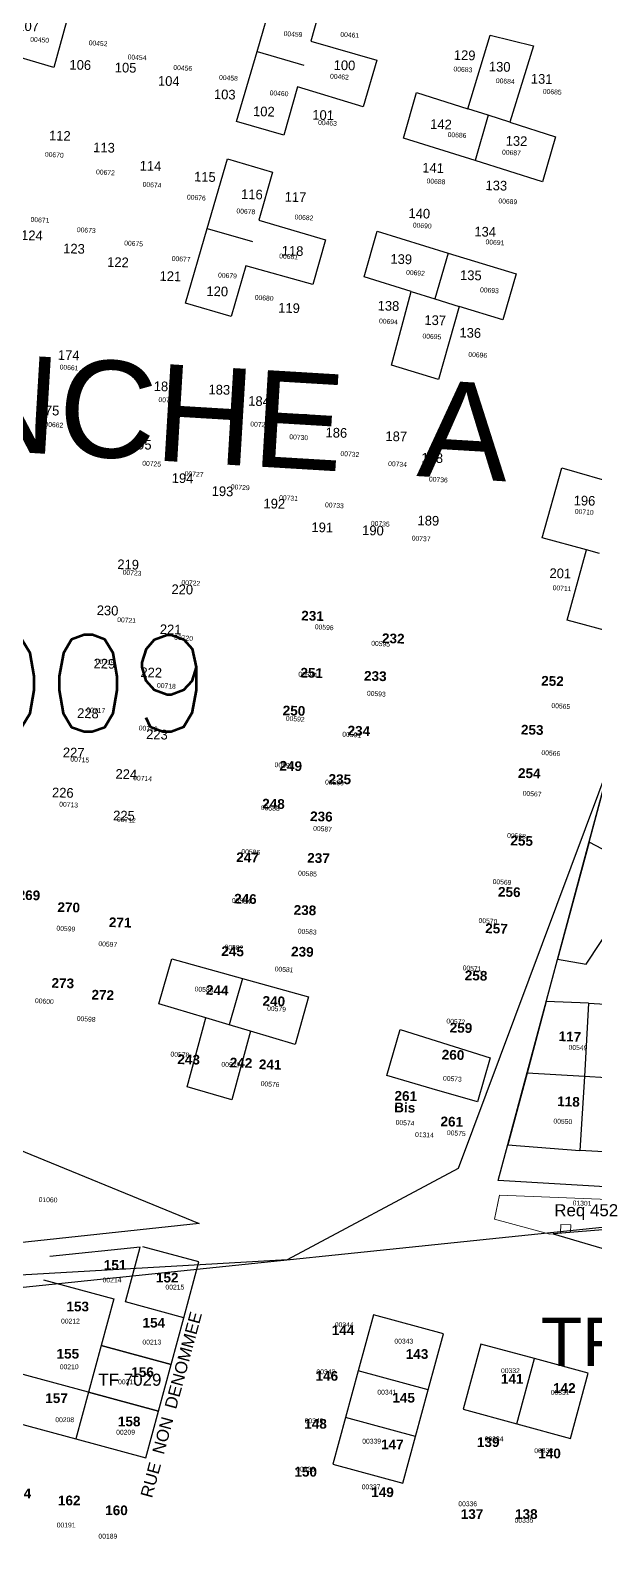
# Model space of a CAD drawing. Header units: metres. Extents: x 0 to 1324930, y 0 to 1631912.
# Drawn here: x 254000.7 to 254117.3, y 1630912.4 to 1631224.3 of the extents above; entities that cross this region are included whole.
import ezdxf
from ezdxf.enums import TextEntityAlignment as Align

# ---------------------------------------------------------------- set-up
doc = ezdxf.new("R2010")
doc.units = ezdxf.units.M
doc.header["$MEASUREMENT"] = 0
for name, color, linetype in [('A_revoir_niveau_0', 7, 'Continuous'), ('historique_numero_parcelle', 7, 'Continuous'), ('limites_parcelles', 7, 'Continuous'), ('limites_sections', 7, 'Continuous'), ('limites_tf', 7, 'Continuous'), ('numero_lot', 7, 'Continuous'), ('numero_parcelle', 7, 'Continuous')]:
    doc.layers.add(name, color=color, linetype=linetype)
for name, color, linetype, lineweight in [('ASSIETTE IMMAT', 7, 'Continuous', 0), ('LimiteTF', 4, 'Continuous', 13), ('Nom_rues', 7, 'Continuous', 0), ('numero ppp', 4, 'Continuous', 0), ('Numero_TF', 7, 'Continuous', 0), ('Réquisition', 240, 'Continuous', 0), ('Voirie', 252, 'Continuous', 0)]:
    doc.layers.add(name, color=color, linetype=linetype, lineweight=lineweight)
doc.styles.get("Standard").update_dxf_attribs({"font": 'txt.shx'})
doc.styles.add('Style-Arial', font='arial.ttf')
doc.styles.add('Style-txt', font='txt.shx')
doc.styles.add('style1', font='')
doc.styles.get('style1').set_extended_font_data('Times New Roman', bold=True)

# ---------------------------------------------------------------- blocks, each defined once
blk = doc.blocks.new('*U83')
at = {"layer": 'LimiteTF', "color": 5, "linetype": 'Continuous', "lineweight": 30}
blk.add_line((-172.680006, 62.459996, 0.00005), (69.929994, 87.669996, 0.00005), dxfattribs=at)
blk = doc.blocks.new('*U93')
at = {"layer": 'LimiteTF', "color": 5, "linetype": 'Continuous', "lineweight": 30}
for p, q in [((-34.579972, 59.070028), (-7.939972, 123.860028)), ((-7.939972, 123.860028), (118.400028, 101.540028)), ((118.400028, 101.540028), (60.410028, -123.859972)), ((-97.919972, -24.049972), (-34.579972, 59.070028)), ((-118.399972, -112.229972), (-97.919972, -24.049972)), ((-20.879972, -92.869972), (-42.269972, -114.119972)), ((60.410028, -123.859972), (-20.879972, -92.869972)), ((-42.269972, -114.119972), (-118.399972, -112.229972))]:
    blk.add_line(p, q, dxfattribs=at)

msp = doc.modelspace()

# ---------------------------------------------------------------- linework, layer by layer
at = {"layer": 'A_revoir_niveau_0', "color": 7, "linetype": 'Continuous', "lineweight": 0}
for p, q in [((254110.21975, 1630975.79278), (254110.26099, 1630977.57357)), ((254110.26099, 1630977.57357), (254112.33114, 1630977.48182)), ((254112.33114, 1630977.48182), (254112.29882, 1630975.9721))]:
    msp.add_line(p, q, dxfattribs=at)
at = {"layer": 'ASSIETTE IMMAT', "color": 2, "linetype": 'Continuous', "lineweight": 30, "elevation": 0.00005, "flags": 128}
msp.add_lwpolyline([(254366.42724, 1631239.59217), (254359.15379, 1631208.87181), (254551.8551, 1631158.38071), (254480.32743, 1630878.12873), (254484.96735, 1630876.88831), (254484.96735, 1630876.88831), (254483.023, 1630869.4867), (254395.3871, 1630569.1026), (254394.76363, 1630566.741), (254382.80045, 1630626.43015), (254377.21493, 1630714.46368), (254399.21894, 1630756.61485), (254364.10084, 1630778.875), (254312.24829, 1630786.52013), (254272.3531, 1630794.59252), (254277.8231, 1630973.07252), (254333.84861, 1631193.82775), (254215.74971, 1631218.84719), (254186.92892, 1631154.99755), (254121.01885, 1631074.58379), (254089.057, 1630989.11905), (254053.7681, 1630970.23752), (253929.00716, 1630963.07748)], dxfattribs=at)
at = {"layer": 'limites_parcelles'}
for p, q in [((254047.52764, 1631219.86676), (254051.54034, 1631233.537)), ((254009.46962, 1631230.92266), (254005.54189, 1631216.58177)), ((254061.23279, 1631231.1642), (254058.61412, 1631222.02361)), ((254058.61412, 1631222.02361), (254072.25504, 1631218.10113)), ((254091.0801, 1631208.04959), (254095.68441, 1631223.26543)), ((254095.68441, 1631223.26543), (254104.59778, 1631221.01848)), ((254005.54189, 1631216.58177), (253993.32875, 1631220.20352)), ((254043.29932, 1631205.44811), (254047.52764, 1631219.86676)), ((254047.52764, 1631219.86676), (254057.19679, 1631217.05412)), ((254072.25504, 1631218.10113), (254069.47247, 1631208.44176)), ((254104.59778, 1631221.01848), (254099.74942, 1631205.26446)), ((254055.91305, 1631212.56363), (254053.06794, 1631202.56472)), ((254069.47247, 1631208.44176), (254055.91305, 1631212.56363)), ((254077.80419, 1631201.97907), (254080.49526, 1631211.43912)), ((254080.49526, 1631211.43912), (254091.0801, 1631208.04959)), ((254053.06794, 1631202.56472), (254043.29932, 1631205.44811)), ((254095.29006, 1631206.69796), (254091.0801, 1631208.04959)), ((254095.29006, 1631206.69796), (254092.56975, 1631197.33813)), ((254099.74942, 1631205.26446), (254095.29006, 1631206.69796)), ((254099.74942, 1631205.26446), (254109.20684, 1631202.2234)), ((254092.56975, 1631197.33813), (254077.80419, 1631201.97907)), ((254109.20684, 1631202.2234), (254106.51713, 1631192.94334)), ((254037.26312, 1631183.32283), (254041.42091, 1631197.67201)), ((254041.42091, 1631197.67201), (254050.70052, 1631194.92229)), ((254106.51713, 1631192.94334), (254092.56975, 1631197.33813)), ((254050.70052, 1631194.92229), (254047.88645, 1631185.06315)), ((254047.88645, 1631185.06315), (254061.67587, 1631180.93956)), ((254032.77692, 1631167.8561), (254037.26312, 1631183.32283)), ((254037.26312, 1631183.32283), (254046.61287, 1631180.59259)), ((254061.67587, 1631180.93956), (254059.04668, 1631171.72905)), ((254069.64881, 1631173.30952), (254072.32958, 1631182.72965)), ((254072.32958, 1631182.72965), (254087.00619, 1631178.22939)), ((254087.00619, 1631178.22939), (254084.2552, 1631168.77978)), ((254087.00619, 1631178.22939), (254101.0344, 1631173.94399)), ((254045.19531, 1631175.5931), (254042.2066, 1631165.11526)), ((254059.04668, 1631171.72905), (254045.19531, 1631175.5931)), ((254079.37646, 1631170.29644), (254069.64881, 1631173.30952)), ((254101.0344, 1631173.94399), (254098.28296, 1631164.43439)), ((254075.32228, 1631155.09647), (254079.37646, 1631170.29644)), ((254079.37646, 1631170.29644), (254084.2552, 1631168.77978)), ((254084.2552, 1631168.77978), (254089.29364, 1631167.22193)), ((254042.2066, 1631165.11526), (254032.77692, 1631167.8561)), ((254089.29364, 1631167.22193), (254084.98037, 1631152.14391)), ((254098.28296, 1631164.43439), (254089.29364, 1631167.22193)), ((254084.98037, 1631152.14391), (254075.32228, 1631155.09647)), ((254106.44513, 1631119.39196), (254110.45369, 1631133.84225)), ((254110.45369, 1631133.84225), (254122.39818, 1631130.40252)), ((254115.58677, 1631116.91329), (254106.44513, 1631119.39196)), ((254111.57777, 1631102.403), (254115.58677, 1631116.91329)), ((254118.25144, 1631116.19327), (254115.58677, 1631116.91329)), ((254121.27811, 1631099.75013), (254111.57777, 1631102.403)), ((254116.10054, 1631056.52587), (254119.53583, 1631069.33069)), ((254116.10054, 1631056.52587), (254109.6166, 1631032.35747)), ((254127.98776, 1631050.26198), (254116.10054, 1631056.52587)), ((254115.49952, 1631031.34209), (254127.98776, 1631050.26198)), ((254027.25073, 1631023.14379), (254029.9103, 1631032.40407)), ((254029.9103, 1631032.40407), (254044.53021, 1631028.34424)), ((254109.6166, 1631032.35747), (254115.49952, 1631031.34209)), ((254044.53021, 1631028.34424), (254041.80855, 1631018.80442)), ((254044.53021, 1631028.34424), (254058.18218, 1631024.56169)), ((254058.18218, 1631024.56169), (254055.37857, 1631014.76247)), ((254036.96928, 1631020.25077), (254027.25073, 1631023.14379)), ((254107.26876, 1631023.60605), (254103.29933, 1631008.8103)), ((254116.01933, 1631023.24081), (254107.26876, 1631023.60605)), ((254116.01933, 1631023.24081), (254115.12909, 1631008.11488)), ((254116.01933, 1631023.24081), (254126.12531, 1631022.63727)), ((254033.0723, 1631006.00965), (254036.96928, 1631020.25077)), ((254041.80855, 1631018.80442), (254036.96928, 1631020.25077)), ((254046.17888, 1631017.50158), (254041.80855, 1631018.80442)), ((254046.17888, 1631017.50158), (254042.34243, 1631003.33001)), ((254055.37857, 1631014.76247), (254046.17888, 1631017.50158)), ((254074.33064, 1631008.31007), (254077.11215, 1631017.82944)), ((254077.11215, 1631017.82944), (254095.66851, 1631011.95003)), ((254095.66851, 1631011.95003), (254093.04037, 1631002.87951)), ((254042.34243, 1631003.33001), (254033.0723, 1631006.00965)), ((254083.67054, 1631005.5999), (254074.33064, 1631008.31007)), ((254103.29933, 1631008.8103), (254099.33002, 1630994.01497)), ((254115.12909, 1631008.11488), (254103.29933, 1631008.8103)), ((254115.12909, 1631008.11488), (254114.22961, 1630992.83204)), ((254125.20801, 1631007.52239), (254115.12909, 1631008.11488)), ((254093.04037, 1631002.87951), (254083.67054, 1631005.5999)), ((253993.42356, 1630995.0325), (254035.57777, 1630977.77978)), ((254099.33002, 1630994.01497), (254114.22961, 1630992.83204)), ((254124.28434, 1630992.30274), (254114.22961, 1630992.83204)), ((254035.57777, 1630977.77978), (253988.15694, 1630972.64365)), ((254142.46747, 1630978.41916), (254108.67207, 1630975.58826)), ((254108.67207, 1630975.58826), (254139.03383, 1630966.69169)), ((254023.42369, 1630972.88846), (254004.7649, 1630970.94959)), ((254020.34759, 1630961.5512), (254023.42369, 1630972.88846)), ((254035.53732, 1630969.79876), (254023.94885, 1630972.94303)), ((254032.41111, 1630958.27847), (254035.53732, 1630969.79876)), ((254003.45808, 1630966.13316), (254017.9348, 1630962.20576)), ((254017.9348, 1630962.20576), (254015.31621, 1630952.5547)), ((254032.41111, 1630958.27847), (254020.34759, 1630961.5512)), ((254029.79265, 1630948.62737), (254032.41111, 1630958.27847)), ((254071.56324, 1630958.8519), (254068.43255, 1630947.31347)), ((254086.04206, 1630954.93222), (254071.56324, 1630958.8519)), ((254082.909, 1630943.38614), (254086.04206, 1630954.93222)), ((254093.76409, 1630952.84172), (254090.10648, 1630939.36124)), ((254104.80616, 1630949.84516), (254093.76409, 1630952.84172)), ((254015.31621, 1630952.5547), (254012.69761, 1630942.90364)), ((254015.31621, 1630952.5547), (254029.79265, 1630948.62737)), ((254101.15958, 1630936.36263), (254104.80616, 1630949.84516)), ((254115.89662, 1630946.84153), (254104.80616, 1630949.84516)), ((254012.69761, 1630942.90364), (253998.22089, 1630946.83104)), ((254027.1742, 1630938.97627), (254029.79265, 1630948.62737)), ((254068.43255, 1630947.31347), (254065.81396, 1630937.66241)), ((254082.909, 1630943.38614), (254068.43255, 1630947.31347)), ((254112.24876, 1630933.35424), (254115.89662, 1630946.84153)), ((254012.69761, 1630942.90364), (254010.07908, 1630933.25279)), ((254012.69761, 1630942.90364), (254027.1742, 1630938.97627)), ((254080.29054, 1630933.73504), (254082.909, 1630943.38614)), ((254024.55574, 1630929.32517), (254027.1742, 1630938.97627)), ((254065.81396, 1630937.66241), (254063.19536, 1630928.01135)), ((254080.29054, 1630933.73504), (254065.81396, 1630937.66241)), ((254090.10648, 1630939.36124), (254101.15958, 1630936.36263)), ((253995.6023, 1630937.17998), (254010.07908, 1630933.25279)), ((254101.15958, 1630936.36263), (254112.24876, 1630933.35424)), ((254010.07908, 1630933.25279), (254024.55574, 1630929.32517)), ((254077.67209, 1630924.08394), (254080.29054, 1630933.73504)), ((254063.19536, 1630928.01135), (254077.67209, 1630924.08394))]:
    msp.add_line(p, q, dxfattribs=at)
at = {"layer": 'numero_tf', "color": 5, "linetype": 'Continuous', "lineweight": 13}
for p, q in [((254012.70649, 1630942.95075), (254015.32649, 1630952.60075)), ((254015.32649, 1630952.60075), (254029.82649, 1630948.67075)), ((254029.82649, 1630948.67075), (254027.1865, 1630939.02075)), ((254027.1865, 1630939.02075), (254012.70649, 1630942.95075))]:
    msp.add_line(p, q, dxfattribs=at)
at = {"layer": 'Réquisition', "color": 3, "linetype": 'Continuous', "lineweight": 13, "flags": 128}
msp.add_lwpolyline([(254164.89964, 1630980.29974), (254165.0681, 1630980.9082), (254097.58998, 1630983.63701), (254096.55878, 1630978.67257), (254108.01543, 1630975.53305), (254164.89964, 1630980.29974)], dxfattribs=at)
at = {"layer": 'voirie', "color": 7, "linetype": 'Continuous', "lineweight": 80}
msp.add_open_spline([(253618.55824, 1630811.93265), (253615.63997, 1630812.82328), (253612.72169, 1630813.71392), (253609.80341, 1630814.60455), (253607.05162, 1630815.44437), (253604.28836, 1630818.63114), (253604.598, 1630821.48949), (253608.87948, 1630861.01292), (253613.67903, 1630900.534), (253618.0762, 1630940.07349), (253623.13628, 1630985.57397), (253628.26861, 1631030.97607), (253633.22377, 1631076.57602), (253634.31753, 1631086.64138), (253634.39086, 1631096.77214), (253634.41747, 1631106.86791), (253634.44129, 1631115.90721), (253633.98282, 1631124.94361), (253633.08346, 1631133.97814), (253632.01873, 1631144.67388), (253630.47772, 1631155.23103), (253628.29266, 1631165.75292), (253626.55485, 1631174.1211), (253624.46273, 1631182.35637), (253622.24574, 1631190.5837), (253615.78429, 1631214.56245), (253606.59298, 1631237.58606), (253600.20021, 1631261.73134), (253597.02759, 1631273.71423), (253595.43699, 1631285.93114), (253594.14985, 1631298.19839), (253593.06189, 1631308.5673), (253593.03743, 1631319.04618), (253593.55566, 1631329.43791), (253594.18821, 1631342.12203), (253596.8899, 1631354.52544), (253600.11073, 1631367.00814), (253602.25784, 1631375.32955), (253604.95445, 1631382.5885), (253611.01108, 1631389.97685), (253613.64233, 1631393.18665), (253616.79236, 1631396.78606), (253620.28523, 1631395.97577), (253624.37848, 1631395.0262), (253628.45969, 1631393.20247), (253632.60674, 1631392.01069), (253636.54384, 1631390.87924), (253640.4687, 1631389.65467), (253644.4538, 1631388.7467), (253649.76195, 1631387.53729), (253655.40542, 1631388.43188), (253660.81272, 1631389.2975), (253665.21546, 1631390.00231), (253669.48953, 1631390.98203), (253673.64437, 1631392.89826), (253678.23814, 1631395.01694), (253682.491, 1631397.4358), (253686.07303, 1631400.81374), (253690.2231, 1631404.72736), (253694.32327, 1631408.6534), (253698.38904, 1631412.63602), (253711.29332, 1631425.2764), (253724.0934, 1631438.01181), (253737.03345, 1631450.61692), (253740.95536, 1631454.43732), (253745.02888, 1631458.08556), (253749.10996, 1631461.74575), (253753.83581, 1631465.98421), (253758.82834, 1631469.83763), (253764.00603, 1631473.56729), (253774.84124, 1631481.37225), (253786.41248, 1631487.56758), (253798.46204, 1631493.48), (253808.96389, 1631498.63299), (253819.55777, 1631502.66611), (253830.92502, 1631505.69349), (253838.2665, 1631507.6487), (253845.65504, 1631508.61555), (253853.09052, 1631508.93165), (253861.20689, 1631509.27669), (253869.39863, 1631508.89186), (253877.51441, 1631507.75705), (253885.4398, 1631506.64885), (253893.54476, 1631505.62291), (253900.744, 1631502.22811), (253936.62922, 1631485.30643), (253972.51445, 1631468.38475), (254008.39968, 1631451.46308)], degree=3, knots=[0, 0, 0, 0, 0.008738248, 0.008738248, 0.008738248, 0.016977969, 0.016977969, 0.016977969, 0.130911466, 0.130911466, 0.130911466, 0.262021663, 0.262021663, 0.262021663, 0.290961855, 0.290961855, 0.290961855, 0.316873591, 0.316873591, 0.316873591, 0.347549798, 0.347549798, 0.347549798, 0.371946938, 0.371946938, 0.371946938, 0.443052896, 0.443052896, 0.443052896, 0.478341576, 0.478341576, 0.478341576, 0.508169358, 0.508169358, 0.508169358, 0.544577094, 0.544577094, 0.544577094, 0.568847772, 0.568847772, 0.568847772, 0.579391936, 0.579391936, 0.579391936, 0.591748551, 0.591748551, 0.591748551, 0.603479571, 0.603479571, 0.603479571, 0.619105246, 0.619105246, 0.619105246, 0.631827968, 0.631827968, 0.631827968, 0.645894731, 0.645894731, 0.645894731, 0.66219222, 0.66219222, 0.66219222, 0.713918545, 0.713918545, 0.713918545, 0.729595902, 0.729595902, 0.729595902, 0.747750107, 0.747750107, 0.747750107, 0.785740962, 0.785740962, 0.785740962, 0.818852057, 0.818852057, 0.818852057, 0.840236657, 0.840236657, 0.840236657, 0.863579545, 0.863579545, 0.863579545, 0.886374843, 0.886374843, 0.886374843, 1, 1, 1, 1], dxfattribs=at)

# ---------------------------------------------------------------- block references
at = {"layer": 'limites_tf', "color": 5, "linetype": 'Continuous', "lineweight": 30, "zscale": 10, "rotation": 358.0525}
msp.add_blockref('*U93', (254219.47898, 1631094.79643), dxfattribs=at)
at = {"layer": 'limites_tf', "color": 5, "linetype": 'Continuous', "lineweight": 30}
msp.add_blockref('*U83', (254105.14311, 1630895.17252, -0.00005), dxfattribs=at)

# ---------------------------------------------------------------- texts
at = {"layer": 'historique_numero_parcelle', "color": 7, "lineweight": 0, "style": 'Style-Arial'}
for s, p in [('00574', (254076.19038, 1630999.15624)), ('00575', (254086.78055, 1630997.03299))]:
    msp.add_text(s, height=1, rotation=356.57, dxfattribs=at).set_placement(p, align=Align.TOP_LEFT)
at = {"layer": 'limites_sections', "color": 3, "lineweight": 30, "style": 'Style-txt'}
msp.add_text('009', height=19.99996, rotation=359.9442, dxfattribs=at).set_placement((254012.66535, 1631089.36529), align=Align.MIDDLE_CENTER)
at = {"layer": 'Nom_rues', "color": 7, "linetype": 'Continuous', "lineweight": 0, "style": 'Style-Arial'}
msp.add_text('RUE  NON  DENOMMEE', height=2.5, rotation=74.810213, dxfattribs=at).set_placement((254023.40897, 1630921.55826), align=Align.TOP_LEFT)
msp.add_text('RUE  NON  DENOMMEE', height=2.5, rotation=74.810213, dxfattribs=at).set_placement((254023.40897, 1630921.55826), align=Align.TOP_LEFT)
at = {"layer": 'numero ppp', "color": 4, "linetype": 'Continuous', "lineweight": 13, "style": 'Style-Arial'}
msp.add_text('TRANCHE  A', height=19.99996, rotation=356.57, dxfattribs=at).set_placement((254015.14888, 1631146.10537), align=Align.MIDDLE_CENTER)
at = {"layer": 'numero_lot', "color": 7, "lineweight": 0, "char_height": 1.999996, "attachment_point": 5, "rotation": 358.5699787, "line_spacing_factor": 0.6}
for s, insert in [('\\fComic Sans MS|b0|i0|c00|p71;107', (254000.26124, 1631225.08996)), ('\\fComic Sans MS|b0|i0|c00|p71;106', (254011.03181, 1631217.09417)), ('\\fComic Sans MS|b0|i0|c00|p71;100', (254065.59733, 1631217.01889)), ('\\fComic Sans MS|b0|i0|c00|p71;129', (254090.41466, 1631219.0994)), ('\\fComic Sans MS|b0|i0|c00|p71;105', (254020.39112, 1631216.53218)), ('\\fComic Sans MS|b0|i0|c00|p71;104', (254029.30325, 1631213.75938)), ('\\fComic Sans MS|b0|i0|c00|p71;130', (254097.65274, 1631216.71212)), ('\\fComic Sans MS|b0|i0|c00|p71;131', (254106.32013, 1631214.19978)), ('\\fComic Sans MS|b0|i0|c00|p71;103', (254040.86717, 1631210.99084)), ('\\fComic Sans MS|b0|i0|c00|p71;102', (254048.94818, 1631207.46907)), ('\\fComic Sans MS|b0|i0|c00|p71;101', (254061.18123, 1631206.73518)), ('\\fComic Sans MS|b0|i0|c00|p71;142', (254085.53283, 1631204.84305)), ('\\fComic Sans MS|b0|i0|c00|p71;112', (254006.808, 1631202.48225)), ('\\fComic Sans MS|b0|i0|c00|p71;132', (254101.12323, 1631201.3775)), ('\\fComic Sans MS|b0|i0|c00|p71;113', (254015.93513, 1631200.01753)), ('\\fComic Sans MS|b0|i0|c00|p71;114', (254025.53846, 1631196.2426)), ('\\fComic Sans MS|b0|i0|c00|p71;141', (254083.89753, 1631195.83541)), ('\\fComic Sans MS|b0|i0|c00|p71;115', (254036.76561, 1631193.97212)), ('\\fComic Sans MS|b0|i0|c00|p71;133', (254096.95479, 1631192.17636)), ('\\fComic Sans MS|b0|i0|c00|p71;116', (254046.4794, 1631190.35394)), ('\\fComic Sans MS|b0|i0|c00|p71;117', (254055.47896, 1631189.81207)), ('\\fComic Sans MS|b0|i0|c00|p71;140', (254081.04722, 1631186.4003)), ('\\fComic Sans MS|b0|i0|c00|p71;134', (254094.6535, 1631182.62543)), ('\\fComic Sans MS|b0|i0|c00|p71;124', (254001.04247, 1631181.88647)), ('\\fComic Sans MS|b0|i0|c00|p71;123', (254009.73254, 1631179.13034)), ('\\fComic Sans MS|b0|i0|c00|p71;122', (254018.81605, 1631176.34769)), ('\\fComic Sans MS|b0|i0|c00|p71;118', (254054.87015, 1631178.66171)), ('\\fComic Sans MS|b0|i0|c00|p71;139', (254077.31661, 1631176.97445)), ('\\fComic Sans MS|b0|i0|c00|p71;121', (254029.64243, 1631173.46032)), ('\\fComic Sans MS|b0|i0|c00|p71;135', (254091.69777, 1631173.63166)), ('\\fComic Sans MS|b0|i0|c00|p71;120', (254039.32262, 1631170.32151)), ('\\fComic Sans MS|b0|i0|c00|p71;138', (254074.68405, 1631167.31693)), ('\\fComic Sans MS|b0|i0|c00|p71;119', (254054.14394, 1631166.87626)), ('\\fComic Sans MS|b0|i0|c00|p71;137', (254084.33714, 1631164.354)), ('\\fComic Sans MS|b0|i0|c00|p71;136', (254091.57291, 1631161.74663)), ('\\fComic Sans MS|b0|i0|c00|p71;174', (254008.64196, 1631157.13435)), ('\\fComic Sans MS|b0|i0|c00|p71;182', (254028.43647, 1631150.67524)), ('\\fComic Sans MS|b0|i0|c00|p71;183', (254039.74682, 1631149.99777)), ('\\fComic Sans MS|b0|i0|c00|p71;175', (254004.4688, 1631145.71689)), ('\\fComic Sans MS|b0|i0|c00|p71;184', (254047.95126, 1631147.63117)), ('\\fComic Sans MS|b0|i0|c00|p71;185', (254055.7922, 1631144.02405)), ('\\fComic Sans MS|b0|i0|c00|p71;186', (254063.9187, 1631141.10139)), ('\\fComic Sans MS|b0|i0|c00|p71;187', (254076.29023, 1631140.35741)), ('\\fComic Sans MS|b0|i0|c00|p71;195', (254023.52921, 1631138.66033)), ('\\fComic Sans MS|b0|i0|c00|p71;188', (254083.71286, 1631135.8965)), ('\\fComic Sans MS|b0|i0|c00|p71;194', (254032.15832, 1631131.71509)), ('\\fComic Sans MS|b0|i0|c00|p71;193', (254040.40582, 1631129.019)), ('\\fComic Sans MS|b0|i0|c00|p71;192', (254051.09971, 1631126.45952)), ('\\fComic Sans MS|b0|i0|c00|p71;196', (254115.16731, 1631127.07924)), ('\\fComic Sans MS|b0|i0|c00|p71;191', (254061.00635, 1631121.54934)), ('\\fComic Sans MS|b0|i0|c00|p71;190', (254071.47578, 1631120.92068)), ('\\fComic Sans MS|b0|i0|c00|p71;189', (254082.91722, 1631122.95279)), ('\\fComic Sans MS|b0|i0|c00|p71;219', (254020.91858, 1631113.88123)), ('\\fComic Sans MS|b0|i0|c00|p71;201', (254110.16735, 1631112.05372)), ('\\fComic Sans MS|b0|i0|c00|p71;220', (254032.09247, 1631108.73538)), ('\\fComic Sans MS|b0|i0|c00|p71;230', (254016.6603, 1631104.38555)), ('\\fComic Sans MS|b0|i0|c00|p71;221', (254029.69305, 1631100.47704)), ('\\fComic Sans MS|b0|i0|c00|p71;229', (254016.01766, 1631093.39556)), ('\\fComic Sans MS|b0|i0|c00|p71;222', (254025.67985, 1631091.58484)), ('\\fComic Sans MS|b0|i0|c00|p71;228', (254012.61523, 1631083.13969)), ('\\fComic Sans MS|b0|i0|c00|p71;223', (254026.864, 1631078.76934)), ('\\fComic Sans MS|b0|i0|c00|p71;227', (254009.66723, 1631075.03196)), ('\\fComic Sans MS|b0|i0|c00|p71;224', (254020.53676, 1631070.58622)), ('\\fComic Sans MS|b0|i0|c00|p71;226', (254007.42432, 1631066.73861)), ('\\fComic Sans MS|b0|i0|c00|p71;225', (254020.04625, 1631061.9927))]:
    msp.add_mtext(s, dxfattribs=dict(at, insert=insert))
at = {"layer": 'numero_lot', "color": 7, "lineweight": 0, "char_height": 2, "attachment_point": 7, "rotation": 358.5699787, "line_spacing_factor": 0.72}
for s, insert, style in [('\\fArial|b1|i0|c00|p39;231', (254056.64255, 1631102.31641), 'style1'), ('\\fArial|b1|i0|c00|p39;232', (254073.31036, 1631097.64174), 'style1'), ('\\fArial|b1|i0|c00|p39;251', (254056.46319, 1631090.53358), 'style1'), ('\\fArial|b1|i0|c00|p39;233', (254069.60599, 1631089.87677), 'style1'), ('\\fArial|b1|i0|c00|p39;252', (254106.20126, 1631088.86057), 'style1'), ('\\fArial|b1|i0|c00|p39;250', (254052.80929, 1631082.72464), 'style1'), ('\\fArial|b1|i0|c00|p39;253', (254102.01177, 1631078.76283), 'style1'), ('\\fArial|b1|i0|c00|p39;234', (254066.19859, 1631078.56523), 'style1'), ('\\fArial|b1|i0|c00|p39;249', (254052.14077, 1631071.30292), 'style1'), ('\\fArial|b1|i0|c00|p39;254', (254101.40264, 1631069.79746), 'style1'), ('\\fArial|b1|i0|c00|p39;235', (254062.27048, 1631068.57165), 'style1'), ('\\fArial|b1|i0|c00|p39;248', (254048.56845, 1631063.47938), 'style1'), ('\\fArial|b1|i0|c00|p39;236', (254058.46368, 1631060.86455), 'style1'), ('\\fArial|b1|i0|c00|p39;255', (254099.83718, 1631055.84834), 'style1'), ('\\fArial|b1|i0|c00|p39;247', (254043.21609, 1631052.44167), 'style1'), ('\\fArial|b1|i0|c00|p39;237', (254057.87792, 1631052.2734), 'style1'), ('\\fArial|b1|i0|c00|p39;269', (253998.0703, 1631044.60706), 'style1'), ('\\fArial|b1|i0|c00|p39;256', (254097.2742, 1631045.26662), 'style1'), ('\\fArial|b1|i0|c00|p39;270', (254006.2892, 1631042.09963), 'style1'), ('\\fArial|b1|i0|c00|p39;246', (254042.7718, 1631043.847), 'style1'), ('\\fArial|b1|i0|c00|p39;238', (254055.077, 1631041.51065), 'style1'), ('\\fArial|b1|i0|c00|p39;271', (254016.91534, 1631039.00258), 'style1'), ('\\fArial|b1|i0|c00|p39;257', (254094.63931, 1631037.72417), 'style1'), ('\\fArial|b1|i0|c00|p39;245', (254040.14243, 1631033.01928), 'style1'), ('\\fArial|b1|i0|c00|p39;239', (254054.54217, 1631032.91824), 'style1'), ('\\fArial|b1|i0|c00|p39;273', (254005.06738, 1631026.42995), 'style1'), ('\\fArial|b1|i0|c00|p39;258', (254090.41222, 1631028.00024), 'style1'), ('\\fArial|b1|i0|c00|p39;272', (254013.32309, 1631024.03361), 'style1'), ('\\fArial|b1|i0|c00|p39;244', (254036.95781, 1631025.01258), 'style1'), ('\\fArial|b1|i0|c00|p39;240', (254048.64441, 1631022.71394), 'style1'), ('\\fArial|b1|i0|c00|p39;259', (254087.29822, 1631017.20166), 'style1'), ('\\fArial|b1|i0|c00|p39;243', (254031.05915, 1631010.6632), 'style1'), ('\\fArial|b1|i0|c00|p39;260', (254085.65935, 1631011.62134), 'style1'), ('\\fArial|b1|i0|c00|p39;242', (254041.86759, 1631010.01495), 'style1'), ('\\fArial|b1|i0|c00|p39;241', (254047.89465, 1631009.65301), 'style1'), ('\\fArial|b1|i0|c00|p39;261\\PBis', (254075.83796, 1631000.72655), 'Style-Arial'), ('\\fArial|b1|i0|c00|p39;261', (254085.398, 1630997.82418), 'style1')]:
    msp.add_mtext(s, dxfattribs=dict(at, insert=insert, style=style))
at = {"layer": 'numero_lot', "color": 7, "linetype": 'Continuous', "lineweight": 0, "char_height": 2, "attachment_point": 7, "rotation": 358.0574722, "line_spacing_factor": 0.72, "style": 'style1'}
for s, insert in [('\\fArial|b1|i0|c00|p39;117', (254109.78404, 1631015.45115)), ('\\fArial|b1|i0|c00|p39;118', (254109.49082, 1631001.99204))]:
    msp.add_mtext(s, dxfattribs=dict(at, insert=insert))
at = {"layer": 'numero_lot', "color": 7, "linetype": 'Continuous', "lineweight": 0, "char_height": 2, "attachment_point": 7, "line_spacing_factor": 0.72, "style": 'style1'}
for s, insert in [('\\fArial|b1|i0|c00|p39;151', (254015.88176, 1630968.16547)), ('\\fArial|b1|i0|c00|p39;152', (254026.65486, 1630965.5434)), ('\\fArial|b1|i0|c00|p39;153', (254008.1659, 1630959.57091)), ('\\fArial|b1|i0|c00|p39;154', (254023.8888, 1630956.22049)), ('\\fArial|b1|i0|c00|p39;144', (254062.96315, 1630954.71089)), ('\\fArial|b1|i0|c00|p39;155', (254006.12774, 1630949.81099)), ('\\fArial|b1|i0|c00|p39;143', (254078.2493, 1630949.75809)), ('\\fArial|b1|i0|c00|p39;156', (254021.55948, 1630946.02356)), ('\\fArial|b1|i0|c00|p39;146', (254059.61475, 1630945.24231)), ('\\fArial|b1|i0|c00|p39;141', (254097.90292, 1630944.65963)), ('\\fArial|b1|i0|c00|p39;142', (254108.67602, 1630942.76591)), ('\\fArial|b1|i0|c00|p39;157', (254003.79843, 1630940.63375)), ('\\fArial|b1|i0|c00|p39;145', (254075.48323, 1630940.72653)), ('\\fArial|b1|i0|c00|p39;158', (254018.79341, 1630935.82663)), ('\\fArial|b1|i0|c00|p39;148', (254057.28543, 1630935.33672)), ('\\fArial|b1|i0|c00|p39;147', (254073.15391, 1630931.11227)), ('\\fArial|b1|i0|c00|p39;139', (254092.95312, 1630931.54928)), ('\\fArial|b1|i0|c00|p39;140', (254105.61879, 1630929.21856)), ('\\fArial|b1|i0|c00|p39;150', (254055.24728, 1630925.43113)), ('\\fArial|b1|i0|c00|p39;164', (253996.22814, 1630920.96824)), ('\\fArial|b1|i0|c00|p39;149', (254071.11576, 1630921.20668)), ('\\fArial|b1|i0|c00|p39;162', (254006.41891, 1630919.51154)), ('\\fArial|b1|i0|c00|p39;160', (254016.17293, 1630917.47215)), ('\\fArial|b1|i0|c00|p39;137', (254089.60472, 1630916.6909)), ('\\fArial|b1|i0|c00|p39;138', (254100.81457, 1630916.6909))]:
    msp.add_mtext(s, dxfattribs=dict(at, insert=insert))
at = {"layer": 'numero_parcelle', "color": 5, "lineweight": 0, "style": 'Style-Arial'}
for s, rotation, p in [('00450', 356.57, (254000.72317, 1631222.90974)), ('00452', 356.57, (254012.80402, 1631222.18566)), ('00459', 356.57, (254053.06271, 1631224.08723)), ('00461', 356.57, (254064.77307, 1631223.92467)), ('00454', 356.57, (254020.84721, 1631219.27666)), ('00456', 356.57, (254030.28103, 1631217.09328)), ('00458', 356.57, (254039.7229, 1631215.04425)), ('00462', 356.57, (254062.6389, 1631215.28869)), ('00683', 356.57, (254088.14539, 1631216.78658)), ('00460', 356.57, (254050.1742, 1631211.85608)), ('00684', 356.57, (254096.89194, 1631214.37474)), ('00685', 356.57, (254106.59423, 1631212.17527)), ('00463', 356.57, (254060.17989, 1631205.72839)), ('00686', 356.57, (254086.92942, 1631203.24173)), ('00687', 356.57, (254098.16196, 1631199.60226)), ('00670', 356.57, (254003.75719, 1631199.15351)), ('00672', 356.57, (254014.31627, 1631195.51587)), ('00688', 356.57, (254082.58312, 1631193.65972)), ('00674', 356.57, (254023.93802, 1631192.93601)), ('00676', 356.57, (254033.09494, 1631190.30695)), ('00678', 356.57, (254043.31652, 1631187.46)), ('00689', 356.57, (254097.42381, 1631189.53432)), ('00671', 356.57, (254000.79506, 1631185.69406)), ('00682', 356.57, (254055.3268, 1631186.20083)), ('00690', 356.57, (254079.74558, 1631184.52659)), ('00673', 356.57, (254010.36771, 1631183.5794)), ('00675', 356.57, (254020.13366, 1631180.8368)), ('00691', 356.57, (254094.76076, 1631181.06488)), ('00677', 356.57, (254029.94871, 1631177.62899)), ('00681', 356.57, (254052.14983, 1631178.14742)), ('00692', 356.57, (254078.35237, 1631174.76757)), ('00679', 356.57, (254039.51985, 1631174.20466)), ('00693', 356.57, (254093.62796, 1631171.15543)), ('00680', 356.57, (254047.09516, 1631169.59018)), ('00694', 356.57, (254072.76578, 1631164.72058)), ('00695', 356.57, (254081.74054, 1631161.62091)), ('00696', 356.57, (254091.21196, 1631157.81733)), ('00661', 356.57, (254006.80366, 1631155.20084)), ('00724', 356.57, (254027.21065, 1631148.48223)), ('00726', 356.57, (254035.83103, 1631146.21278)), ('00662', 356.57, (254003.67084, 1631143.38883)), ('00728', 356.57, (254046.17226, 1631143.4357)), ('00730', 356.57, (254054.23155, 1631140.79539)), ('00732', 356.57, (254064.80099, 1631137.33049)), ('00725', 356.57, (254023.86308, 1631135.3348)), ('00734', 356.57, (254074.64555, 1631135.25732)), ('00727', 356.57, (254032.62574, 1631133.19165)), ('00736', 356.57, (254083.07533, 1631132.05549)), ('00729', 356.57, (254042.16158, 1631130.46284)), ('00731', 356.57, (254052.13233, 1631128.24728)), ('00733', 356.57, (254061.6064, 1631126.73564)), ('00710', 356.57, (254113.20469, 1631125.37895)), ('00735', 356.57, (254071.07783, 1631122.93206)), ('00737', 356.57, (254079.51566, 1631119.86458)), ('00723', 356.57, (254019.81762, 1631112.79117)), ('00722', 356.57, (254031.95217, 1631110.71558)), ('00711', 356.57, (254108.62221, 1631109.60895)), ('00721', 356.57, (254018.69288, 1631103.01606)), ('00596', 356.57, (254059.50074, 1631101.54258)), ('00720', 356.57, (254030.46234, 1631099.34441)), ('00595', 356.57, (254071.15207, 1631098.14766)), ('00719', 356.57, (254014.26871, 1631094.38252)), ('00594', 356.57, (254056.08601, 1631091.7699)), ('00718', 356.57, (254026.90533, 1631089.44543)), ('00593', 356.57, (254070.26359, 1631087.81908)), ('00717', 356.57, (254012.32248, 1631084.38699)), ('00565', 356.57, (254108.36926, 1631085.26551)), ('00592', 356.57, (254053.51693, 1631082.62068)), ('00716', 356.57, (254023.14427, 1631080.63731)), ('00591', 356.57, (254065.17632, 1631079.36011)), ('00566', 356.57, (254106.3049, 1631075.54672)), ('00715', 356.57, (254009.01782, 1631074.20323)), ('00590', 356.57, (254051.19215, 1631073.05233)), ('00714', 356.57, (254021.98732, 1631070.32481)), ('00589', 356.57, (254061.6193, 1631069.46113)), ('00567', 356.57, (254102.43377, 1631067.14968)), ('00713', 356.57, (254006.70916, 1631064.90357)), ('00588', 356.57, (254048.37072, 1631064.18789)), ('00712', 356.57, (254018.64506, 1631061.76125)), ('00587', 356.57, (254059.1603, 1631059.90082)), ('00568', 356.57, (254099.21769, 1631058.44373)), ('00586', 356.57, (254044.32509, 1631055.12717)), ('00585', 356.57, (254056.04624, 1631050.64944)), ('00569', 356.57, (254096.22176, 1631048.9156)), ('00584', 356.57, (254042.3708, 1631044.9973)), ('00570', 356.57, (254093.3144, 1631040.86529)), ('00599', 356.57, (254006.14409, 1631039.28592)), ('00583', 356.57, (254055.98794, 1631038.66527)), ('00597', 356.57, (254014.80398, 1631036.07029)), ('00582', 356.57, (254040.85142, 1631035.38068)), ('00581', 356.57, (254051.2222, 1631030.84905)), ('00571', 356.57, (254090.0339, 1631031.08457)), ('00580', 356.57, (254034.67419, 1631026.71738)), ('00600', 356.57, (254001.70466, 1631024.29706)), ('00579', 356.57, (254049.65717, 1631022.71828)), ('00598', 356.57, (254010.33694, 1631020.62082)), ('00572', 356.57, (254086.68094, 1631020.09472)), ('00578', 356.57, (254029.69168, 1631013.26345)), ('00577', 356.57, (254040.20741, 1631011.15006)), ('00576', 356.57, (254048.32041, 1631007.15824)), ('00573', 356.57, (254085.97234, 1631008.27224)), ('01314', 358.26587, (254080.18791, 1630996.62875, -4042812.24492)), ('01060', 358.26587, (254002.45124, 1630983.21594, 0.00002)), ('01301', 358.26587, (254112.73211, 1630982.50949)), ('00214', 0.13636, (254015.63836, 1630966.58095, -256204.48438)), ('00215', 0.13636, (254028.62121, 1630965.1077, -256204.48438)), ('00212', 0.13636, (254007.05122, 1630958.08254, -256204.48438)), ('00344', 0.13636, (254063.60204, 1630957.33207, -256204.48438)), ('00213', 0.13636, (254023.86638, 1630953.74683, -256204.48438)), ('00343', 0.13636, (254075.90633, 1630953.94281, -256204.48438)), ('00210', 0.13636, (254006.80043, 1630948.64678, -256204.48438)), ('00342', 0.13636, (254059.79967, 1630947.61437, -256204.48438)), ('00332', 0.13636, (254097.91743, 1630947.84183, -256204.48438)), ('00211', 0.13636, (254018.83082, 1630945.53035, -256204.48438)), ('00341', 0.13636, (254072.37917, 1630943.40532, -256204.48438)), ('00331', 0.13636, (254108.17497, 1630943.35377, -256204.48438)), ('00208', 0.13636, (254005.8701, 1630937.70524, -256204.48438)), ('00340', 0.13636, (254057.36452, 1630937.4897, -256204.48438)), ('00209', 0.13636, (254018.44568, 1630935.13708, -256204.48438)), ('00339', 0.13636, (254069.2609, 1630933.27903, -256204.48438)), ('00334', 0.13636, (254094.53535, 1630933.7494, -256204.48438)), ('00333', 0.13636, (254104.78801, 1630931.31245, -256204.48438)), ('00338', 0.13636, (254055.61217, 1630927.5034, -256204.48438)), ('00337', 0.13636, (254069.14673, 1630923.84359, -256204.48438)), ('00336', 0.13636, (254089.10229, 1630920.3358, -256204.48438)), ('00191', 0.13636, (254006.16949, 1630915.9555, -256204.48438)), ('00335', 0.13636, (254100.72346, 1630916.94492, -256204.48438)), ('00189', 0.13636, (254014.78233, 1630913.65139, -256204.48438))]:
    msp.add_text(s, height=1, rotation=rotation, dxfattribs=at).set_placement(p, align=Align.TOP_LEFT)
at = {"layer": 'numero_parcelle', "color": 5, "lineweight": 13, "style": 'Style-Arial'}
for s, p in [('00549', (254111.89224, 1631014.66152)), ('00550', (254108.77143, 1630999.42356))]:
    msp.add_text(s, height=1, rotation=357.88, dxfattribs=at).set_placement(p, align=Align.TOP_LEFT)
at = {"layer": 'numero_tf', "color": 4, "linetype": 'Continuous', "lineweight": 0, "style": 'Style-Arial'}
for s, height, p in [('TF 2361', 10, (254106.16111, 1630958.29432)), ('TF 7029', 2.5, (254014.77999, 1630946.73228)), ('TF 7029', 2.5, (254014.77999, 1630946.73228))]:
    msp.add_text(s, height=height, dxfattribs=at).set_placement(p, align=Align.TOP_LEFT)
at = {"layer": 'Réquisition', "color": 3, "linetype": 'Continuous', "lineweight": 13, "style": 'Style-Arial'}
msp.add_text('Req 452', height=2.5, dxfattribs=at).set_placement((254108.92046, 1630981.74411), align=Align.TOP_LEFT)

doc.saveas('drawing.dxf')
